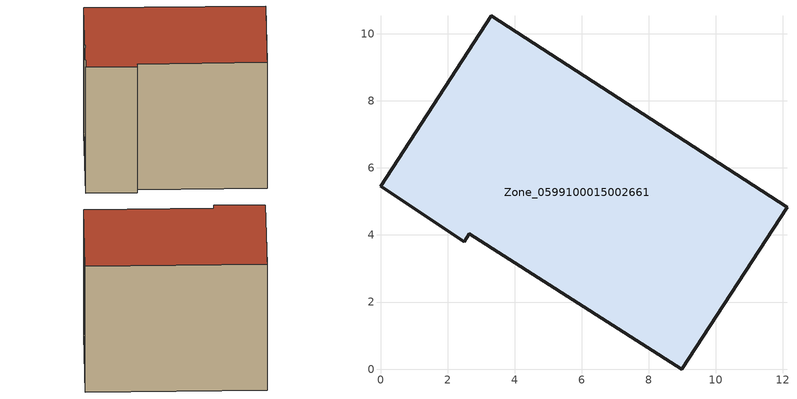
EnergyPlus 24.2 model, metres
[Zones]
Zone_0599100015002661
 floor ground (C_G): 0,5.45 3.3,10.53 12.12,4.83 8.98,0 2.65,4.04 2.5,3.81 z0.93
 wall outside (C_F): 3.3,10.53 0,5.45 2.5,3.81 2.65,4.04 8.98,0 12.12,4.83 3.3,10.53 z0.93:9.76
 roof outside (C_R): 12.12,4.83 3.3,10.53 0,5.45 2.5,3.81 2.65,4.04 8.98,0 z9.76
[BUILDING]
Pand.0599100015002661: North Axis=0; Terrain=City; Loads Convergence Tolerance Value=0.04; Temperature Convergence Tolerance Value=0.4; Solar Distribution=FullExterior; Maximum Number of Warmup Days=25; Minimum Number of Warmup Days=1
[Site:Location]
Rotterdam.The.Hague.AP_ZH_NLD Design_Conditions: Latitude=51.96; Longitude=4.45; Time Zone=1; Elevation=-4.5
[SITE:GROUNDTEMPERATURE:BUILDINGSURFACE]
18, 18, 18, 18, 18, 18, 18, 18, 18, 18, 18, 18
[MATERIAL] Thermal Absorptance=0.9; Solar Absorptance=0.7; Visible Absorptance=0.7
Name | Roughness | Thickness | Conductivity | Density | Specific Heat
G.TI.2006-2014 | MediumSmooth | 0.15 | 0.06 | 540 | 1210
F.TI.2006-2014 | Rough | 0.3 | 0.12 | 1920 | 840
R.TI.2006-2014 | MediumRough | 0.2 | 0.08 | 1500 | 1000
[CONSTRUCTION]
C_G: G.TI.2006-2014
C_F: F.TI.2006-2014
C_R: R.TI.2006-2014
[ZONE]
Zone_0599100015002661: Type=1; Multiplier=1; Ceiling Height=Autocalculate; Volume=Autocalculate; Floor Area=autocalculate; Part of Total Floor Area=Yes
[ZONEINFILTRATION:DESIGNFLOWRATE]
Infil_Zone_0599100015002661: Zone or ZoneList or Space or SpaceList=Zone_0599100015002661; Schedule=AlwaysOn; Design Flow Rate Calculation Method=Flow/Area; Flow Rate per Floor Area=0.0015; Constant Term Coefficient=1; Temperature Term Coefficient=0; Velocity Term Coefficient=0; Velocity Squared Term Coefficient=0
[HVACTEMPLATE:ZONE:IDEALLOADSAIRSYSTEM]
Zone_0599100015002661: Maximum Heating Supply Air Temperature=50; Minimum Cooling Supply Air Temperature=13; Maximum Heating Supply Air Humidity Ratio=0.0156; Minimum Cooling Supply Air Humidity Ratio=0.0077; Heating Limit=NoLimit; Cooling Limit=NoLimit; Dehumidification Control Type=ConstantSensibleHeatRatio; Cooling Sensible Heat Ratio=0.7; Dehumidification Setpoint=60; Humidification Control Type=None; Humidification Setpoint=30; Outdoor Air Method=None; Outdoor Air Flow Rate per Person=0.00944; Outdoor Air Flow Rate per Zone Floor Area=0; Outdoor Air Flow Rate per Zone=0; Demand Controlled Ventilation Type=None; Outdoor Air Economizer Type=NoEconomizer; Heat Recovery Type=None; Sensible Heat Recovery Effectiveness=0.7; Latent Heat Recovery Effectiveness=0.65
[ZONECONTROL:THERMOSTAT]
ThermostatControl_Zone_0599100015002661: Zone or ZoneList=Zone_0599100015002661; Control Type Schedule=DualSetpointControlType; Control 1=Thermostat_Zone_0599100015002661; Temperature Difference Between Cutout And Setpoint=0
[THERMOSTATSETPOINT:DUALSETPOINT]
Thermostat_Zone_0599100015002661: Heating Setpoint Temperature Schedule=HeatingSetpoint_Zone_0599100015002661; Cooling Setpoint Temperature Schedule=CoolingSetpoint_Zone_0599100015002661
[SCHEDULE:COMPACT]
HeatingSetpoint_Zone_0599100015002661: Through: 12/31, For: AllDays, Until: 24:00, 21
CoolingSetpoint_Zone_0599100015002661: Through: 12/31, For: AllDays, Until: 24:00, 24
DualSetpointControlType: Through: 12/31, For: AllDays, Until: 24:00, 4
AlwaysOn: Through: 12/31, For: AllDays, Until: 24:00, 1
